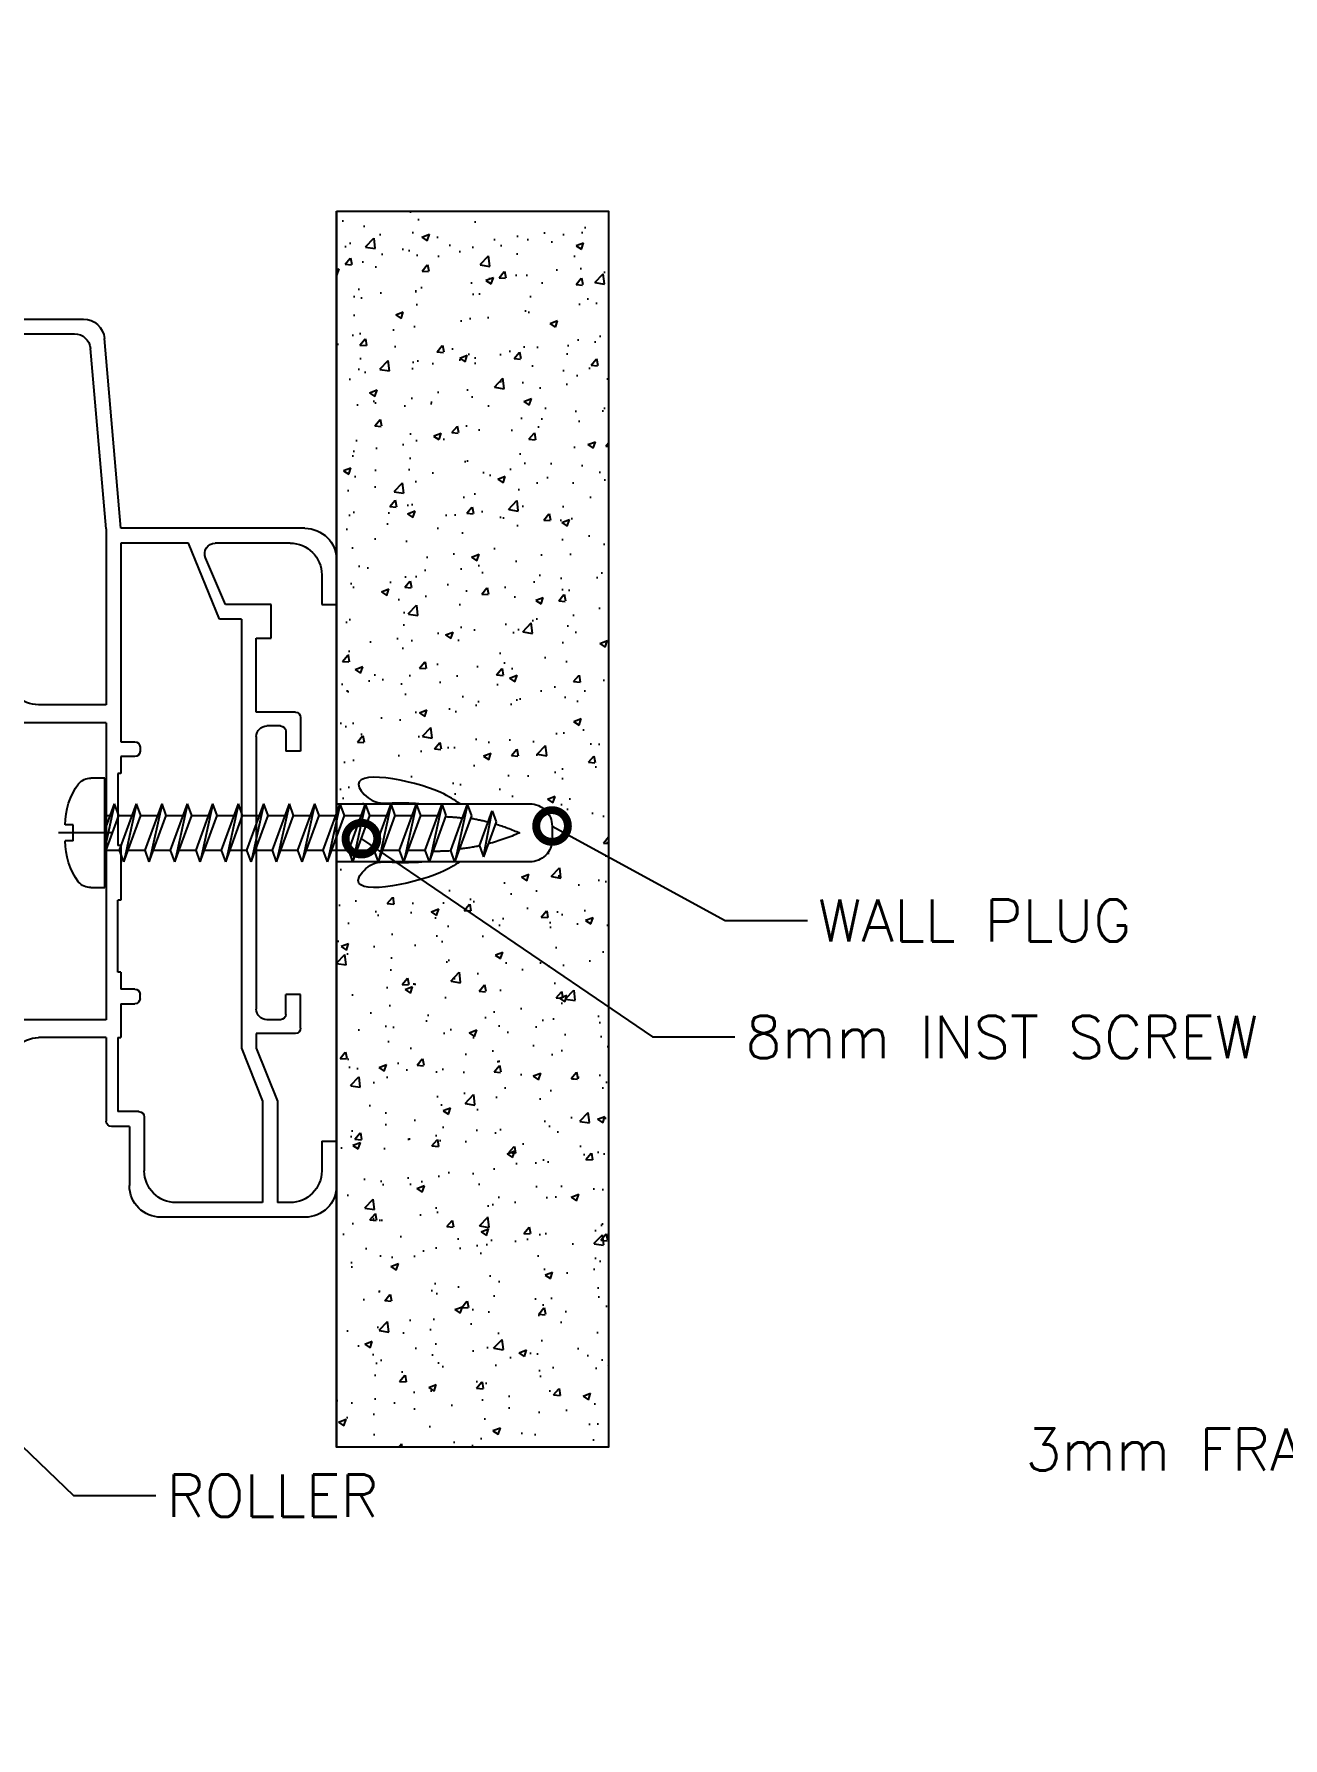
# Model space of a CAD drawing. Header units: millimetres. Extents: x -27371 to -844, y 11365 to 35579.
# Drawn here: x -6146.1 to -6027.9, y 15843.5 to 16004.7 of the extents above; entities that cross this region are included whole.
import ezdxf
from ezdxf import colors
from ezdxf.entities.mleader import LeaderData, LeaderLine
from ezdxf.math import Vec2, Vec3

# ---------------------------------------------------------------- set-up
doc = ezdxf.new("R2010")
doc.units = ezdxf.units.MM
for name, pattern in [('AXIS', [50.8, 31.75, -6.35, 6.35, -6.35]), ('AXIS2', [28.575, 19.05, -3.175, 3.175, -3.175]), ('HIDDEN', [9.525, 6.35, -3.175])]:
    doc.linetypes.add(name, pattern=pattern)
doc.layers.add('A-GRID2', color=224, linetype='AXIS2')
doc.layers.add('HARDWARES', color=54, linetype='Continuous')
doc.layers.add('TEXT', color=7, linetype='Continuous', lineweight=20)
doc.styles.add('RomanS', font='romans.shx')

# ---------------------------------------------------------------- blocks, each defined once
blk = doc.blocks.new('trialco frame without cover')
at = {"color": 5}
for p, q in [((-77.3, 47), (-76, 47)), ((-54.4, 47), (-42.5, 47)), ((3.3, 47), (-8.6, 47)), ((-77.8, 46.5), (-77.8, 23.96)), ((-75.5, 46.5), (-75.5, 36)), ((-53, 45.6), (-44.2, 45.6)), ((1.9, 45.6), (-6.9, 45.6)), ((-57.3, 35.81), (-57.3, 44.1)), ((-39.6, 21.8), (-39.6, 44.1)), ((-11.5, 21.8), (-11.5, 44.1)), ((6.2, 35.81), (6.2, 44.1)), ((-55.9, 41), (-55.9, 42.7)), ((-41.3, 42.7), (-41.3, 41)), ((-9.8, 42.7), (-9.8, 41)), ((4.8, 41), (4.8, 42.7)), ((-55.9, 41), (-55.4, 41)), ((-54.9, 40.5), (-54.9, 40.5)), ((-42.3, 40.5), (-42.3, 40.5)), ((-41.3, 41), (-41.8, 41)), ((-9.8, 41), (-9.3, 41)), ((-8.8, 40.5), (-8.8, 40.5)), ((3.8, 40.5), (3.8, 40.5)), ((4.8, 41), (4.3, 41)), ((-55.9, 36.82), (-55.9, 40)), ((-55.4, 40), (-55.9, 40)), ((-41.8, 40), (-41.3, 40)), ((-41.3, 40), (-41.3, 33)), ((-9.3, 40), (-9.8, 40)), ((-9.8, 40), (-9.8, 33)), ((4.3, 40), (4.8, 40)), ((4.8, 36.82), (4.8, 40)), ((-75.5, 36), (-76.4, 35.31)), ((-76.4, 35.31), (-76.4, 24.79)), ((-49.08, 32.5), (-53.9, 34.07)), ((-2.02, 32.5), (2.8, 34.07)), ((-49.3, 31.1), (-55.3, 33.05)), ((-49.08, 32.5), (-41.8, 32.5)), ((-2.02, 32.5), (-9.3, 32.5)), ((-1.8, 31.1), (4.2, 33.05)), ((-49.3, 31.1), (-44.2, 31.1)), ((-1.8, 31.1), (-6.9, 31.1)), ((-41.3, 21.8), (-41.3, 28.2)), ((-9.8, 21.8), (-9.8, 28.2)), ((-57.94, 21.8), (-75.03, 23.3)), ((-58, 20.4), (-75.97, 21.97)), ((-57.94, 21.8), (-56.6, 21.8)), ((-57.94, 21.8), (-57.3, 21.8)), ((-56.6, 21.8), (-41.3, 21.8)), ((-39.6, 21.8), (-11.5, 21.8)), ((-9.8, 21.8), (-1.9, 21.8)), ((-1.4, 19.6), (-1.4, 21.3)), ((-58, 3), (-58, 20.4)), ((-56.6, 20.4), (-37.8, 20.4)), ((-56.6, 14), (-56.6, 20.4)), ((-37.8, 20.4), (-37.8, 19.1)), ((-36.4, 20.4), (-34.8, 20.4)), ((-36.4, 19.1), (-36.4, 20.4)), ((-34.8, 20.7), (-28, 20.7)), ((-34.8, 20.4), (-34.8, 20.7)), ((-28, 20.4), (-28, 20.7)), ((-28, 20.4), (-22.8, 20.4)), ((-16, 20.7), (-22.8, 20.7)), ((-22.8, 20.4), (-22.8, 20.7)), ((-16, 20.4), (-16, 20.7)), ((-16, 20.4), (-14.4, 20.4)), ((-14.4, 19.1), (-14.4, 20.4)), ((-13, 20.4), (-9.8, 20.4)), ((-13, 20.4), (-13, 19.1)), ((-9.8, 20.7), (-2.8, 20.7)), ((-9.8, 20.7), (-9.8, 20.4)), ((-2.8, 18.7), (-2.8, 20.7)), ((-1.4, 19.6), (4.2, 19.6)), ((-37.3, 18.6), (-36.9, 18.6)), ((-13.5, 18.6), (-13.9, 18.6)), ((-2.3, 18.2), (2.8, 18.2)), ((7.2, 3), (7.2, 16.6)), ((5.8, 7), (5.8, 15.2)), ((-49.4, 11.08), (-56.6, 14)), ((-56.6, 4.4), (-56.6, 11.48)), ((-50.8, 10.5), (-55.2, 12.4)), ((-50.8, 9), (-50.8, 10.5)), ((-49.4, 9), (-49.4, 11.08)), ((-50.8, 6.2), (-50.8, 9)), ((-49.4, 9), (-8.8, 9)), ((-8.8, 9), (-3.8, 7)), ((-40.6, 7.6), (-47.6, 7.6)), ((-47.6, 7.6), (-47.6, 6.2)), ((-40.6, 3.9), (-40.6, 7.6)), ((-39.3, 5.3), (-39.3, 6.6)), ((-38.3, 7.6), (-12.5, 7.6)), ((-11.5, 5.3), (-11.5, 6.6)), ((-10.2, 3.9), (-10.2, 7.6)), ((-10.2, 7.6), (-8.8, 7.6)), ((-8.8, 7.6), (-3.8, 5.6)), ((-3.8, 7), (5.8, 7)), ((-47.6, 6.2), (-50.8, 6.2)), ((-3.8, 5.6), (5.8, 5.6)), ((5.8, 4.4), (5.8, 5.6)), ((-40.1, 3.4), (-36.9, 3.4)), ((-38.8, 4.8), (-36.9, 4.8)), ((-36.9, 3.4), (-36.9, 4.8)), ((-13.9, 3.4), (-13.9, 4.8)), ((-12, 4.8), (-13.9, 4.8)), ((-10.7, 3.4), (-13.9, 3.4)), ((-55, 0), (-50.8, 0)), ((-53.6, 1.4), (-50.8, 1.4)), ((-50.8, 1.4), (-50.8, 0)), ((0, 1.4), (2.8, 1.4)), ((0, 1.4), (0, 0)), ((0, 0), (4.2, 0))]:
    blk.add_line(p, q, dxfattribs=at)
for centre, radius, start, end in [((-77.3, 46.5), 0.5, 90, 180), ((-76, 46.5), 0.5, 0, 90), ((-54.4, 44.1), 2.9, 90, 180), ((-42.5, 44.1), 2.9, 0, 90), ((-8.6, 44.1), 2.9, 90, 180), ((3.3, 44.1), 2.9, 0, 90), ((-53, 42.7), 2.9, 90, 180), ((-44.2, 42.7), 2.9, 0, 90), ((-6.9, 42.7), 2.9, 90, 180), ((1.9, 42.7), 2.9, 0, 90), ((-55.4, 40.5), 0.5, 0, 90), ((-55.4, 40.5), 0.5, 270, 0), ((-41.8, 40.5), 0.5, 90, 180), ((-41.8, 40.5), 0.5, 180, 270), ((-9.3, 40.5), 0.5, 0, 90), ((-9.3, 40.5), 0.5, 270, 0), ((4.3, 40.5), 0.5, 90, 180), ((4.3, 40.5), 0.5, 180, 270), ((-54.4, 35.81), 2.9, 180, 252), ((-53, 36.82), 2.9, 180, 252), ((1.9, 36.82), 2.9, 288, 0), ((3.3, 35.81), 2.9, 288, 0), ((-41.8, 33), 0.5, 270, 360), ((-9.3, 33), 0.5, 180, 270), ((-44.2, 28.2), 2.9, 0, 90), ((-6.9, 28.2), 2.9, 90, 180), ((-74.9, 24.79), 1.5, 180, 265), ((-75.8, 23.96), 2, 180, 265), ((-1.9, 21.3), 0.5, 0, 90), ((4.2, 16.6), 3, 0, 90), ((-37.3, 19.1), 0.5, 180, 270), ((-36.9, 19.1), 0.5, 270, 0), ((-13.9, 19.1), 0.5, 180, 270), ((-13.5, 19.1), 0.5, 270, 0), ((-2.3, 18.7), 0.5, 180, 270), ((2.8, 15.2), 3, 0, 90), ((-55.6, 11.48), 1, 66.6823, 180), ((-38.3, 6.6), 1, 90, 180), ((-12.5, 6.6), 1, 0, 90), ((-38.8, 5.3), 0.5, 180, 270), ((-12, 5.3), 0.5, 270, 0), ((-53.6, 4.4), 3, 180, 270), ((-40.1, 3.9), 0.5, 180, 270), ((-10.7, 3.9), 0.5, 270, 0), ((2.8, 4.4), 3, 270, 0), ((-55, 3), 3, 180, 270), ((4.2, 3), 3, 270, 0)]:
    blk.add_arc(centre, radius, start, end, dxfattribs=at)
blk = doc.blocks.new('*U35')
at = {"layer": 'A-GRID2', "linetype": 'AXIS'}
blk.add_line((0, -0.62), (0, 4.4), dxfattribs=at)
at = {"layer": 'HARDWARES', "linetype": 'Continuous'}
for p, q in [((-0.76, 2.99), (-0.76, 3.75)), ((0.76, 2.99), (0.76, 3.75)), ((0.76, 2.99), (-0.76, 2.99)), ((-5.18, 0), (-5.18, 1.32)), ((5.18, 0), (-5.18, 0)), ((5.18, 1.32), (5.18, 0))]:
    blk.add_line(p, q, dxfattribs=at)
at = {"layer": 'HARDWARES'}
for p, q in [((5.18, 0), (-5.18, 0)), ((5.18, 0.94), (5.18, 0))]:
    blk.add_line(p, q, dxfattribs=at)
at = {"layer": 'HARDWARES', "linetype": 'HIDDEN'}
for p, q in [((1.65, -0.12), (1.65, -1.4)), ((1.65, -2.2), (1.65, -3.81)), ((-1.65, -3.4), (-1.65, -5.01)), ((1.65, -4.61), (1.65, -6.22)), ((-1.65, -5.81), (-1.65, -7.42)), ((1.65, -7.02), (1.65, -8.63)), ((-1.65, -8.22), (-1.65, -9.83)), ((1.65, -9.43), (1.65, -11.04)), ((-1.65, -10.63), (-1.65, -12.24)), ((1.65, -11.84), (1.65, -13.45)), ((-1.65, -13.04), (-1.65, -14.65)), ((1.65, -14.25), (1.65, -15.86)), ((-1.65, -15.45), (-1.65, -17.06)), ((1.65, -16.66), (1.65, -18.26)), ((-1.65, -17.86), (-1.65, -19.47)), ((1.65, -19.07), (1.65, -20.67)), ((-1.65, -20.27), (-1.65, -21.87)), ((1.65, -21.47), (1.65, -23.08)), ((-1.65, -22.68), (-1.65, -24.28)), ((1.65, -23.88), (1.65, -25.49)), ((-1.65, -25.08), (-1.65, -26.69)), ((1.65, -26.29), (1.65, -27.9)), ((-1.65, -27.49), (-1.65, -29.1)), ((1.65, -28.7), (1.65, -30.31)), ((-1.65, -29.9), (-1.65, -31.51)), ((1.23, -35.46), (-2.08, -36.66)), ((1.23, -35.46), (2.28, -35.84)), ((2.28, -35.84), (-2.08, -36.66)), ((-2.08, -36.66), (-1.03, -37.04)), ((-1.03, -37.04), (2.28, -35.84))]:
    blk.add_line(p, q, dxfattribs=at)
for points in [[(1.97, 0), (-1.65, -1.32), (-2.75, -0.92)], [(-0.23, 0), (-2.75, -0.92), (1.45, 0)], [(-1.65, 0), (-1.65, -0.52)], [(2.75, -1.8), (1.65, -1.4), (-2.75, -3), (2.75, -1.8), (-1.65, -3.4), (-2.75, -3)], [(-1.65, -1.32), (-1.65, -2.6)], [(2.75, -4.21), (1.65, -3.81), (-2.75, -5.41), (2.75, -4.21), (-1.65, -5.81), (-2.75, -5.41)], [(2.75, -6.62), (1.65, -6.22), (-2.75, -7.82), (2.75, -6.62), (-1.65, -8.22), (-2.75, -7.82)], [(2.75, -9.03), (1.65, -8.63), (-2.75, -10.23), (2.75, -9.03), (-1.65, -10.63), (-2.75, -10.23)], [(2.75, -11.44), (1.65, -11.04), (-2.75, -12.64), (2.75, -11.44), (-1.65, -13.04), (-2.75, -12.64)], [(2.75, -13.85), (1.65, -13.45), (-2.75, -15.05), (2.75, -13.85), (-1.65, -15.45), (-2.75, -15.05)], [(2.75, -16.26), (1.65, -15.86), (-2.75, -17.46), (2.75, -16.26), (-1.65, -17.86), (-2.75, -17.46)], [(2.75, -18.67), (1.65, -18.26), (-2.75, -19.87), (2.75, -18.67), (-1.65, -20.27), (-2.75, -19.87)], [(2.75, -21.07), (1.65, -20.67), (-2.75, -22.28), (2.75, -21.07), (-1.65, -22.68), (-2.75, -22.28)], [(2.75, -23.48), (1.65, -23.08), (-2.75, -24.68), (2.75, -23.48), (-1.65, -25.08), (-2.75, -24.68)], [(2.75, -25.89), (1.65, -25.49), (-2.75, -27.09), (2.75, -25.89), (-1.65, -27.49), (-2.75, -27.09)], [(2.75, -28.3), (1.65, -27.9), (-2.75, -29.5), (2.75, -28.3), (-1.65, -29.9), (-2.75, -29.5)], [(2.75, -30.71), (1.65, -30.31), (-2.75, -31.91), (2.75, -30.71), (-1.65, -32.31), (-2.75, -31.91)], [(2.78, -33.13), (1.68, -32.73), (-2.72, -34.33), (2.78, -33.13), (-1.62, -34.73), (-2.72, -34.33)]]:
    blk.add_lwpolyline(points, dxfattribs=at)
at = {"layer": 'HARDWARES', "linetype": 'Continuous'}
for centre, radius, start, end in [((-0.81, -2.74), 6.49, 89.5368, 126.33), ((0.81, -2.74), 6.49, 53.67, 90.4632), ((-3.61, 1.32), 1.57, 131.7376, 180), ((3.61, 1.32), 1.57, 0, 48.2624)]:
    blk.add_arc(centre, radius, start, end, dxfattribs=at)
at = {"layer": 'HARDWARES', "linetype": 'HIDDEN'}
for centre, start, end in [((-17.49, -31.43), 356.0961, 1.0584), ((17.68, -31.43), 182.508, 187.2926), ((-17.59, -31.45), 347.9668, 353.6815), ((17.59, -31.45), 189.5795, 194.5622), ((17.59, -31.45), 196.6931, 203.9435), ((-17.59, -31.45), 336.0565, 345.4243)]:
    blk.add_arc(centre, 19.24, start, end, dxfattribs=at)
blk = doc.blocks.new('_DotSmall')
at = {"color": 0, "linetype": 'ByBlock', "const_width": 0.5}
blk.add_lwpolyline([(-0.0625, 0, 1), (0.0625, 0, 1)], format="xyb", close=True, dxfattribs=at)

msp = doc.modelspace()

# ---------------------------------------------------------------- hatches: boundary and pattern name
at = {"ltscale": 1.3, "true_color": 0x636466}
h = msp.add_hatch(dxfattribs=at)
h.set_pattern_fill('AR-CONC', color=251, scale=0.04)
h.set_pattern_definition([(50, (-79.502, -109.453), (7.2873868, -0.6375634), [0.762, -8.382]), (355, (-79.502, -109.453), (-1.409737, 7.6422738), [0.6096, -6.7056234]), (100.451445, (-78.8945, -109.506), (5.87765, 7.00471), [0.6476004, -7.1236098]), (46.1842, (-79.502, -107.421), (10.8431616, -1.681693), [1.143, -12.573]), (96.63556, (-78.598, -107.561), (9.4961654, 9.897045), [0.971401, -10.685424]), (351.18415, (-79.502, -107.421), (9.496165, 9.897045), [0.914399, -10.058389]), (21, (-78.486, -107.929), (6.0645757, -4.090608), [0.762, -8.382]), (326, (-78.486, -107.929), (2.472081, 7.3675186), [0.6096, -6.7056]), (71.451445, (-77.9804, -108.27), (8.5366568, 3.2769108), [0.6476004, -7.1235975]), (37.5, (-79.5017, -109.4531), (0.12354413, 3.38220155), [0, -6.62432, 0, -6.8072, 0, -6.731]), (7.5, (-79.5017, -109.453), (2.6727865, 4.007223), [0, -3.88112, 0, -6.47192, 0, -2.5654]), (327.5, (-81.7674, -109.4531), (5.4236238, -0.22914976), [0, -2.54, 0, -7.9248, 0, -10.5156]), (317.5, (-82.7834, -109.453), (5.9251673, 1.0170596), [0, -3.302, 0, -5.26288, 0, -7.4676])])
edge = h.paths.add_edge_path()
edge.add_line((-6091.72, 15987.96), (-6117.46, 15987.96))
edge.add_line((-6117.46, 15987.96), (-6117.46, 15931.88))
edge.add_line((-6117.46, 15931.88), (-6109.34, 15931.88))
edge.add_spline(control_points=[(-6109.34, 15931.88), (-6110.2, 15931.95), (-6111.77, 15932.07), (-6114, 15931.78), (-6117.36, 15935.48), (-6108.8, 15933.9), (-6106.31, 15932.24), (-6105.77, 15931.88)], knot_values=[0, 0, 0, 0, 2.578181, 4.762371, 6.483899, 14.213231, 16.313823, 16.313823, 16.313823, 16.313823], degree=3, periodic=0)
edge.add_line((-6105.77, 15931.88), (-6099.17, 15931.88))
edge.add_arc((-6099.17, 15929.78), 2.11, 0, 90, ccw=False)
edge.add_line((-6097.07, 15929.78), (-6097.07, 15928.49))
edge.add_arc((-6099.17, 15928.49), 2.11, -90, 0, ccw=False)
edge.add_line((-6099.17, 15926.38), (-6105.79, 15926.38))
edge.add_spline(control_points=[(-6105.79, 15926.38), (-6106.02, 15926.23), (-6106.25, 15926.09), (-6106.5, 15925.94)], knot_values=[0, 0, 0, 0, 0.903179, 0.903179, 0.903179, 0.903179], degree=3, periodic=0)
edge.add_spline(control_points=[(-6106.5, 15925.94), (-6106.74, 15925.8), (-6106.99, 15925.67), (-6107.27, 15925.53)], knot_values=[0.903179, 0.903179, 0.903179, 0.903179, 1.754586, 1.754586, 1.754586, 1.754586], degree=3, periodic=0)
edge.add_spline(control_points=[(-6107.27, 15925.53), (-6107.38, 15925.48), (-6107.7, 15925.33), (-6108.07, 15925.19), (-6108.32, 15925.09)], knot_values=[1.754586, 1.754586, 1.754586, 1.754586, 2.080886, 2.690345, 2.690345, 2.690345, 2.690345], degree=3, periodic=0)
edge.add_spline(control_points=[(-6108.32, 15925.09), (-6108.64, 15924.98), (-6108.99, 15924.86), (-6109.34, 15924.75)], knot_values=[2.690345, 2.690345, 2.690345, 2.690345, 3.47225, 3.47225, 3.47225, 3.47225], degree=3, periodic=0)
edge.add_spline(control_points=[(-6109.34, 15924.75), (-6109.81, 15924.61), (-6110.3, 15924.48), (-6110.79, 15924.37)], knot_values=[3.47225, 3.47225, 3.47225, 3.47225, 4.497891, 4.497891, 4.497891, 4.497891], degree=3, periodic=0)
edge.add_spline(control_points=[(-6110.79, 15924.37), (-6111.16, 15924.29), (-6111.53, 15924.21), (-6111.89, 15924.15)], knot_values=[4.497891, 4.497891, 4.497891, 4.497891, 5.270857, 5.270857, 5.270857, 5.270857], degree=3, periodic=0)
edge.add_spline(control_points=[(-6111.89, 15924.15), (-6112.28, 15924.08), (-6112.65, 15924.03), (-6113.01, 15924)], knot_values=[5.270857, 5.270857, 5.270857, 5.270857, 6.098451, 6.098451, 6.098451, 6.098451], degree=3, periodic=0)
edge.add_spline(control_points=[(-6113.01, 15924), (-6113.23, 15923.98), (-6113.44, 15923.96), (-6113.64, 15923.96)], knot_values=[6.098451, 6.098451, 6.098451, 6.098451, 6.616366, 6.616366, 6.616366, 6.616366], degree=3, periodic=0)
edge.add_spline(control_points=[(-6113.64, 15923.96), (-6113.9, 15923.95), (-6114.14, 15923.95), (-6114.35, 15923.97)], knot_values=[6.616366, 6.616366, 6.616366, 6.616366, 7.290257, 7.290257, 7.290257, 7.290257], degree=3, periodic=0)
edge.add_spline(control_points=[(-6114.35, 15923.97), (-6114.41, 15923.98), (-6114.47, 15923.99), (-6114.53, 15923.99)], knot_values=[7.290257, 7.290257, 7.290257, 7.290257, 7.485633, 7.485633, 7.485633, 7.485633], degree=3, periodic=0)
edge.add_spline(control_points=[(-6114.53, 15923.99), (-6114.58, 15924), (-6114.64, 15924.01), (-6114.69, 15924.02)], knot_values=[7.485633, 7.485633, 7.485633, 7.485633, 7.675682, 7.675682, 7.675682, 7.675682], degree=3, periodic=0)
edge.add_spline(control_points=[(-6114.69, 15924.02), (-6114.73, 15924.03), (-6114.77, 15924.04), (-6114.8, 15924.05)], knot_values=[7.675682, 7.675682, 7.675682, 7.675682, 7.821812, 7.821812, 7.821812, 7.821812], degree=3, periodic=0)
edge.add_spline(control_points=[(-6114.8, 15924.05), (-6114.84, 15924.06), (-6114.87, 15924.07), (-6114.9, 15924.08)], knot_values=[7.821812, 7.821812, 7.821812, 7.821812, 7.948726, 7.948726, 7.948726, 7.948726], degree=3, periodic=0)
edge.add_spline(control_points=[(-6114.9, 15924.08), (-6114.92, 15924.08), (-6114.94, 15924.09), (-6114.96, 15924.1)], knot_values=[7.948726, 7.948726, 7.948726, 7.948726, 8.046074, 8.046074, 8.046074, 8.046074], degree=3, periodic=0)
edge.add_spline(control_points=[(-6114.96, 15924.1), (-6114.99, 15924.11), (-6115.02, 15924.12), (-6115.04, 15924.13)], knot_values=[8.046074, 8.046074, 8.046074, 8.046074, 8.173512, 8.173512, 8.173512, 8.173512], degree=3, periodic=0)
edge.add_spline(control_points=[(-6115.04, 15924.13), (-6115.06, 15924.14), (-6115.08, 15924.15), (-6115.1, 15924.16)], knot_values=[8.173512, 8.173512, 8.173512, 8.173512, 8.27046, 8.27046, 8.27046, 8.27046], degree=3, periodic=0)
edge.add_spline(control_points=[(-6115.1, 15924.16), (-6115.13, 15924.18), (-6115.17, 15924.2), (-6115.2, 15924.23)], knot_values=[8.27046, 8.27046, 8.27046, 8.27046, 8.463193, 8.463193, 8.463193, 8.463193], degree=3, periodic=0)
edge.add_spline(control_points=[(-6115.2, 15924.23), (-6115.21, 15924.23), (-6115.22, 15924.24), (-6115.22, 15924.25)], knot_values=[8.463193, 8.463193, 8.463193, 8.463193, 8.526871, 8.526871, 8.526871, 8.526871], degree=3, periodic=0)
edge.add_spline(control_points=[(-6115.25, 15924.27), (-6115.24, 15924.27), (-6115.23, 15924.26), (-6115.22, 15924.25)], knot_values=[8.526871, 8.526871, 8.526871, 8.526871, 8.599824, 8.599824, 8.599824, 8.599824], degree=3, periodic=0)
edge.add_spline(control_points=[(-6115.28, 15924.3), (-6115.27, 15924.29), (-6115.26, 15924.28), (-6115.25, 15924.27)], knot_values=[8.599824, 8.599824, 8.599824, 8.599824, 8.663419, 8.663419, 8.663419, 8.663419], degree=3, periodic=0)
edge.add_spline(control_points=[(-6115.28, 15924.3), (-6115.28, 15924.31), (-6115.29, 15924.31), (-6115.3, 15924.32)], knot_values=[8.663419, 8.663419, 8.663419, 8.663419, 8.712044, 8.712044, 8.712044, 8.712044], degree=3, periodic=0)
edge.add_spline(control_points=[(-6115.3, 15924.32), (-6115.31, 15924.33), (-6115.32, 15924.35), (-6115.33, 15924.37)], knot_values=[8.712044, 8.712044, 8.712044, 8.712044, 8.824247, 8.824247, 8.824247, 8.824247], degree=3, periodic=0)
edge.add_spline(control_points=[(-6115.34, 15924.39), (-6115.34, 15924.38), (-6115.33, 15924.37), (-6115.33, 15924.37)], knot_values=[8.824247, 8.824247, 8.824247, 8.824247, 8.873126, 8.873126, 8.873126, 8.873126], degree=3, periodic=0)
edge.add_spline(control_points=[(-6115.36, 15924.42), (-6115.35, 15924.41), (-6115.35, 15924.4), (-6115.34, 15924.39)], knot_values=[8.873126, 8.873126, 8.873126, 8.873126, 8.936552, 8.936552, 8.936552, 8.936552], degree=3, periodic=0)
edge.add_spline(control_points=[(-6115.37, 15924.44), (-6115.36, 15924.43), (-6115.36, 15924.42), (-6115.36, 15924.42)], knot_values=[8.936552, 8.936552, 8.936552, 8.936552, 8.9853, 8.9853, 8.9853, 8.9853], degree=3, periodic=0)
edge.add_spline(control_points=[(-6115.38, 15924.47), (-6115.38, 15924.46), (-6115.37, 15924.45), (-6115.37, 15924.44)], knot_values=[8.9853, 8.9853, 8.9853, 8.9853, 9.048857, 9.048857, 9.048857, 9.048857], degree=3, periodic=0)
edge.add_spline(control_points=[(-6115.39, 15924.5), (-6115.38, 15924.49), (-6115.38, 15924.48), (-6115.38, 15924.47)], knot_values=[9.048857, 9.048857, 9.048857, 9.048857, 9.097506, 9.097506, 9.097506, 9.097506], degree=3, periodic=0)
edge.add_spline(control_points=[(-6115.4, 15924.55), (-6115.39, 15924.53), (-6115.39, 15924.51), (-6115.39, 15924.5)], knot_values=[9.097506, 9.097506, 9.097506, 9.097506, 9.209738, 9.209738, 9.209738, 9.209738], degree=3, periodic=0)
edge.add_spline(control_points=[(-6115.4, 15924.58), (-6115.4, 15924.57), (-6115.4, 15924.56), (-6115.4, 15924.55)], knot_values=[9.209738, 9.209738, 9.209738, 9.209738, 9.258613, 9.258613, 9.258613, 9.258613], degree=3, periodic=0)
edge.add_spline(control_points=[(-6115.4, 15924.58), (-6115.4, 15924.59), (-6115.4, 15924.6), (-6115.4, 15924.62)], knot_values=[9.258613, 9.258613, 9.258613, 9.258613, 9.322001, 9.322001, 9.322001, 9.322001], degree=3, periodic=0)
edge.add_spline(control_points=[(-6115.4, 15924.62), (-6115.4, 15924.63), (-6115.4, 15924.64), (-6115.4, 15924.66)], knot_values=[9.322001, 9.322001, 9.322001, 9.322001, 9.395288, 9.395288, 9.395288, 9.395288], degree=3, periodic=0)
edge.add_spline(control_points=[(-6115.4, 15924.66), (-6115.4, 15924.67), (-6115.4, 15924.68), (-6115.39, 15924.7)], knot_values=[9.395288, 9.395288, 9.395288, 9.395288, 9.458574, 9.458574, 9.458574, 9.458574], degree=3, periodic=0)
edge.add_spline(control_points=[(-6115.39, 15924.7), (-6115.39, 15924.71), (-6115.39, 15924.72), (-6115.39, 15924.74)], knot_values=[9.458574, 9.458574, 9.458574, 9.458574, 9.528829, 9.528829, 9.528829, 9.528829], degree=3, periodic=0)
edge.add_spline(control_points=[(-6115.39, 15924.74), (-6115.38, 15924.76), (-6115.38, 15924.78), (-6115.37, 15924.8)], knot_values=[9.528829, 9.528829, 9.528829, 9.528829, 9.619609, 9.619609, 9.619609, 9.619609], degree=3, periodic=0)
edge.add_spline(control_points=[(-6115.37, 15924.8), (-6115.37, 15924.82), (-6115.36, 15924.84), (-6115.35, 15924.86)], knot_values=[9.619609, 9.619609, 9.619609, 9.619609, 9.715162, 9.715162, 9.715162, 9.715162], degree=3, periodic=0)
edge.add_spline(control_points=[(-6115.35, 15924.86), (-6115.34, 15924.88), (-6115.33, 15924.9), (-6115.32, 15924.93), (-6115.32, 15924.93)], knot_values=[9.715162, 9.715162, 9.715162, 9.715162, 9.810218, 9.81228, 9.81228, 9.81228, 9.81228], degree=3, periodic=0)
edge.add_spline(control_points=[(-6115.32, 15924.93), (-6115.31, 15924.96), (-6115.3, 15924.99), (-6115.28, 15925.02)], knot_values=[9.81228, 9.81228, 9.81228, 9.81228, 9.938866, 9.938866, 9.938866, 9.938866], degree=3, periodic=0)
edge.add_spline(control_points=[(-6115.28, 15925.02), (-6115.27, 15925.04), (-6115.25, 15925.07), (-6115.24, 15925.09)], knot_values=[9.938866, 9.938866, 9.938866, 9.938866, 10.036782, 10.036782, 10.036782, 10.036782], degree=3, periodic=0)
edge.add_spline(control_points=[(-6115.24, 15925.09), (-6115.22, 15925.12), (-6115.2, 15925.16), (-6115.18, 15925.19)], knot_values=[10.036782, 10.036782, 10.036782, 10.036782, 10.164079, 10.164079, 10.164079, 10.164079], degree=3, periodic=0)
edge.add_spline(control_points=[(-6115.18, 15925.19), (-6115.14, 15925.24), (-6115.1, 15925.3), (-6115.06, 15925.35)], knot_values=[10.164079, 10.164079, 10.164079, 10.164079, 10.373603, 10.373603, 10.373603, 10.373603], degree=3, periodic=0)
edge.add_spline(control_points=[(-6115.06, 15925.35), (-6115.02, 15925.4), (-6114.97, 15925.45), (-6114.93, 15925.51)], knot_values=[10.373603, 10.373603, 10.373603, 10.373603, 10.570246, 10.570246, 10.570246, 10.570246], degree=3, periodic=0)
edge.add_spline(control_points=[(-6114.93, 15925.51), (-6114.87, 15925.57), (-6114.8, 15925.64), (-6114.73, 15925.7)], knot_values=[10.570246, 10.570246, 10.570246, 10.570246, 10.823806, 10.823806, 10.823806, 10.823806], degree=3, periodic=0)
edge.add_spline(control_points=[(-6114.73, 15925.7), (-6114.68, 15925.75), (-6114.63, 15925.79), (-6114.57, 15925.84)], knot_values=[10.823806, 10.823806, 10.823806, 10.823806, 11.018592, 11.018592, 11.018592, 11.018592], degree=3, periodic=0)
edge.add_spline(control_points=[(-6114.57, 15925.84), (-6114.52, 15925.88), (-6114.46, 15925.93), (-6114.41, 15925.97)], knot_values=[11.018592, 11.018592, 11.018592, 11.018592, 11.209583, 11.209583, 11.209583, 11.209583], degree=3, periodic=0)
edge.add_spline(control_points=[(-6114.41, 15925.97), (-6114.35, 15926.01), (-6114.29, 15926.04), (-6114.23, 15926.08)], knot_values=[11.209583, 11.209583, 11.209583, 11.209583, 11.404446, 11.404446, 11.404446, 11.404446], degree=3, periodic=0)
edge.add_spline(control_points=[(-6114.23, 15926.08), (-6114.19, 15926.1), (-6114.15, 15926.12), (-6114.11, 15926.14)], knot_values=[11.404446, 11.404446, 11.404446, 11.404446, 11.529923, 11.529923, 11.529923, 11.529923], degree=3, periodic=0)
edge.add_spline(control_points=[(-6114.11, 15926.14), (-6114.11, 15926.14), (-6114.01, 15926.19), (-6113.91, 15926.23), (-6113.8, 15926.27)], knot_values=[11.529923, 11.529923, 11.529923, 11.529923, 11.531746, 11.851557, 11.851557, 11.851557, 11.851557], degree=3, periodic=0)
edge.add_spline(control_points=[(-6113.8, 15926.27), (-6113.76, 15926.28), (-6113.72, 15926.29), (-6113.68, 15926.3)], knot_values=[11.851557, 11.851557, 11.851557, 11.851557, 11.977013, 11.977013, 11.977013, 11.977013], degree=3, periodic=0)
edge.add_spline(control_points=[(-6113.68, 15926.3), (-6113.62, 15926.32), (-6113.56, 15926.33), (-6113.49, 15926.34)], knot_values=[11.977013, 11.977013, 11.977013, 11.977013, 12.17095, 12.17095, 12.17095, 12.17095], degree=3, periodic=0)
edge.add_spline(control_points=[(-6113.49, 15926.34), (-6113.43, 15926.35), (-6113.37, 15926.36), (-6113.3, 15926.37)], knot_values=[12.17095, 12.17095, 12.17095, 12.17095, 12.362048, 12.362048, 12.362048, 12.362048], degree=3, periodic=0)
edge.add_spline(control_points=[(-6113.3, 15926.37), (-6113.27, 15926.37), (-6113.23, 15926.38), (-6113.19, 15926.38)], knot_values=[12.362048, 12.362048, 12.362048, 12.362048, 12.472583, 12.472583, 12.472583, 12.472583], degree=3, periodic=0)
edge.add_line((-6113.19, 15926.38), (-6117.46, 15926.38))
edge.add_line((-6117.46, 15926.38), (-6117.46, 15871.01))
edge.add_line((-6117.46, 15871.01), (-6091.72, 15871.01))
edge.add_line((-6091.72, 15871.01), (-6091.72, 15987.96))

# ---------------------------------------------------------------- linework, layer by layer
at = {"ltscale": 1.3}
msp.add_line((-6117.46, 15987.96), (-6117.46, 15871.01), dxfattribs=at)
msp.add_lwpolyline([(-6117.46, 15987.96), (-6091.72, 15987.96), (-6091.72, 15871.01), (-6117.46, 15871.01)], close=True, dxfattribs=at)
msp.add_lwpolyline([(-6117.46, 15931.88), (-6099.17, 15931.88, -0.414214), (-6097.07, 15929.78), (-6097.07, 15928.49, -0.414214), (-6099.17, 15926.38), (-6117.46, 15926.38)], format="xyb", close=True, dxfattribs=at)
for points in [[(-6105.77, 15931.88), (-6107.59, 15932.94), (-6115.31, 15933.42), (-6114.09, 15932.2), (-6111.92, 15931.98), (-6109.34, 15931.88)], [(-6105.79, 15926.38), (-6107.61, 15925.38), (-6115.33, 15924.93), (-6114.11, 15926.14), (-6111.93, 15926.35), (-6109.39, 15926.38)]]:
    msp.add_spline(points, degree=3, dxfattribs=at)

# ---------------------------------------------------------------- block references
at = {"xscale": -1, "rotation": 90}
msp.add_blockref('trialco frame without cover', (-6117.46, 15899.95), dxfattribs=at)
at = {"layer": 'HARDWARES', "xscale": -1, "rotation": 90}
msp.add_blockref('*U35', (-6139.39, 15929.13), dxfattribs=at)

# ---------------------------------------------------------------- leaders
at = {"layer": 'TEXT'}
ml = msp.add_multileader_mtext('Standard', dxfattribs=at)
ml.set_content('\\A1;GLASS PER SPECIFICATION', color=256, style='RomanS')
ml.set_leader_properties(color=8)
ml.set_arrow_properties(name='DOTSMALL')
ml.build(insert=Vec2(0, 0))
ml.multileader.update_dxf_attribs({"dogleg_length": 20, "arrow_head_size": 6, "scale": 2})
ctx = ml.context
ctx.base_point, ctx.scale, ctx.arrow_head_size, ctx.landing_gap_size, ctx.plane_origin = Vec3(-6036.5, 15993.36), 2, 6, 1, Vec3(-4624.97, 15519)
ctx.text_align_type = 2
notes = []
notes.append((ctx, [(0, (1, 1, 0), (-5947.85, 15993.36), (-1, 0), 7.79, [(0, [(-5932.43, 16002.85)], 0, [])])]))
ctx.mtext.insert, ctx.mtext.defined_height, ctx.mtext.alignment, ctx.mtext.line_spacing_factor, ctx.mtext.flow_direction = Vec3(-5956.64, 15995.36), 4.93, 3, 1.2, 5
ctx.mtext.has_bg_fill, ctx.mtext.bg_color, ctx.mtext.bg_scale_factor, ctx.mtext.bg_transparency, ctx.mtext.use_window_bg_color = 1, -1027028792, 1.5, 0, 1
ml = msp.add_multileader_mtext('Standard', dxfattribs=at)
ml.set_content('\\A1;3mm FRAME SILICONE-{\\W0.8;2ND BARRIER}', color=256, style='RomanS')
ml.set_leader_properties(color=8)
ml.set_arrow_properties(name='DOTSMALL')
ml.build(insert=Vec2(0, 0))
ml.multileader.update_dxf_attribs({"dogleg_length": 20, "arrow_head_size": 6, "scale": 2})
ctx = ml.context
ctx.base_point, ctx.scale, ctx.arrow_head_size, ctx.landing_gap_size, ctx.plane_origin = Vec3(-6065.24, 15870.78), 2, 6, 1, Vec3(-4627.81, 15396.42)
ctx.text_align_type = 2
notes.append((ctx, [(0, (1, 1, 0), (-5950.68, 15870.78), (-1, 0), 7.79, [(0, [(-5935.27, 15880.27)], 0, [])])]))
ctx.mtext.insert, ctx.mtext.defined_height, ctx.mtext.alignment, ctx.mtext.line_spacing_factor, ctx.mtext.flow_direction = Vec3(-5959.47, 15872.78), 4.93, 3, 1.2, 5
ctx.mtext.has_bg_fill, ctx.mtext.bg_color, ctx.mtext.bg_scale_factor, ctx.mtext.bg_transparency, ctx.mtext.use_window_bg_color = 1, -1027028792, 1.5, 0, 1
for ctx, leaders in notes:
    for number, flags, end, landing, length, lines in leaders:
        leader = LeaderData()
        leader.index, (leader.has_last_leader_line, leader.has_dogleg_vector, leader.attachment_direction) = number, flags
        leader.last_leader_point, leader.dogleg_vector, leader.dogleg_length = Vec3(end), Vec3(landing), length
        for number, points, colour, breaks in lines:
            line = LeaderLine()
            line.index, line.vertices, line.color, line.breaks = number, Vec3.list(points), colors.encode_raw_color(colour), breaks
            leader.lines.append(line)
        ctx.leaders.append(leader)

# ---------------------------------------------------------------- next in the draw order: leaders
ml = msp.add_multileader_mtext('Standard', dxfattribs=at)
ml.set_content('\\A1;WALL PLUG', color=256, style='RomanS')
ml.set_leader_properties(color=8)
ml.set_arrow_properties(name='DOTSMALL')
ml.build(insert=Vec2(0, 0))
ml.multileader.update_dxf_attribs({"dogleg_length": 20, "arrow_head_size": 6, "scale": 2})
ctx = ml.context
ctx.base_point, ctx.scale, ctx.arrow_head_size, ctx.landing_gap_size, ctx.plane_origin = Vec3(-6072.9, 15920.84), 2, 6, 1, Vec3(-7404.53, 15445.93)
notes = []
notes.append((ctx, [(0, (1, 1, 0), (-6080.69, 15920.84), (1, 0), 7.79, [(0, [(-6097.07, 15929.78)], 0, [])])]))
ctx.mtext.insert, ctx.mtext.defined_height, ctx.mtext.line_spacing_factor, ctx.mtext.flow_direction = Vec3(-6071.9, 15922.84), 4.93, 1.2, 5
ctx.mtext.has_bg_fill, ctx.mtext.bg_color, ctx.mtext.bg_scale_factor, ctx.mtext.bg_transparency, ctx.mtext.use_window_bg_color = 1, -1027028792, 1.5, 0, 1
for ctx, leaders in notes:
    for number, flags, end, landing, length, lines in leaders:
        leader = LeaderData()
        leader.index, (leader.has_last_leader_line, leader.has_dogleg_vector, leader.attachment_direction) = number, flags
        leader.last_leader_point, leader.dogleg_vector, leader.dogleg_length = Vec3(end), Vec3(landing), length
        for number, points, colour, breaks in lines:
            line = LeaderLine()
            line.index, line.vertices, line.color, line.breaks = number, Vec3.list(points), colors.encode_raw_color(colour), breaks
            leader.lines.append(line)
        ctx.leaders.append(leader)

# ---------------------------------------------------------------- next in the draw order: leaders
ml = msp.add_multileader_mtext('Standard', dxfattribs=at)
ml.set_content('\\A1;8mm INST SCREW', color=256, style='RomanS')
ml.set_leader_properties(color=8)
ml.set_arrow_properties(name='DOTSMALL')
ml.build(insert=Vec2(0, 0))
ml.multileader.update_dxf_attribs({"dogleg_length": 20, "arrow_head_size": 6, "scale": 2})
ctx = ml.context
ctx.base_point, ctx.scale, ctx.arrow_head_size, ctx.landing_gap_size, ctx.plane_origin = Vec3(-6079.76, 15909.82), 2, 6, 1, Vec3(-7422.57, 15444.73)
notes = []
notes.append((ctx, [(0, (1, 1, 0), (-6087.55, 15909.82), (1, 0), 7.79, [(0, [(-6115.11, 15928.58)], 0, [])])]))
ctx.mtext.insert, ctx.mtext.defined_height, ctx.mtext.line_spacing_factor, ctx.mtext.flow_direction = Vec3(-6078.76, 15911.82), 4.93, 1.2, 5
ctx.mtext.has_bg_fill, ctx.mtext.bg_color, ctx.mtext.bg_scale_factor, ctx.mtext.bg_transparency, ctx.mtext.use_window_bg_color = 1, -1027028792, 1.5, 0, 1
for ctx, leaders in notes:
    for number, flags, end, landing, length, lines in leaders:
        leader = LeaderData()
        leader.index, (leader.has_last_leader_line, leader.has_dogleg_vector, leader.attachment_direction) = number, flags
        leader.last_leader_point, leader.dogleg_vector, leader.dogleg_length = Vec3(end), Vec3(landing), length
        for number, points, colour, breaks in lines:
            line = LeaderLine()
            line.index, line.vertices, line.color, line.breaks = number, Vec3.list(points), colors.encode_raw_color(colour), breaks
            leader.lines.append(line)
        ctx.leaders.append(leader)

# ---------------------------------------------------------------- next in the draw order: leaders
ml = msp.add_multileader_mtext('Standard', dxfattribs=at)
ml.set_content('\\A1;ROLLER', color=256, style='RomanS')
ml.set_leader_properties(color=8)
ml.set_arrow_properties(name='DOTSMALL')
ml.build(insert=Vec2(0, 0))
ml.multileader.update_dxf_attribs({"dogleg_length": 20, "arrow_head_size": 6, "scale": 2})
ctx = ml.context
ctx.base_point, ctx.scale, ctx.arrow_head_size, ctx.landing_gap_size, ctx.plane_origin = Vec3(-6134.55, 15866.42), 2, 6, 1, Vec3(-7477.36, 15408.92)
notes = []
notes.append((ctx, [(0, (1, 1, 0), (-6142.34, 15866.42), (1, 0), 7.79, [(0, [(-6169.9, 15892.77)], 0, [])])]))
ctx.mtext.insert, ctx.mtext.defined_height, ctx.mtext.line_spacing_factor, ctx.mtext.flow_direction = Vec3(-6133.55, 15868.42), 4.93, 1.2, 5
ctx.mtext.has_bg_fill, ctx.mtext.bg_color, ctx.mtext.bg_scale_factor, ctx.mtext.bg_transparency, ctx.mtext.use_window_bg_color = 1, -1027028792, 1.5, 0, 1
for ctx, leaders in notes:
    for number, flags, end, landing, length, lines in leaders:
        leader = LeaderData()
        leader.index, (leader.has_last_leader_line, leader.has_dogleg_vector, leader.attachment_direction) = number, flags
        leader.last_leader_point, leader.dogleg_vector, leader.dogleg_length = Vec3(end), Vec3(landing), length
        for number, points, colour, breaks in lines:
            line = LeaderLine()
            line.index, line.vertices, line.color, line.breaks = number, Vec3.list(points), colors.encode_raw_color(colour), breaks
            leader.lines.append(line)
        ctx.leaders.append(leader)

doc.saveas('drawing.dxf')
